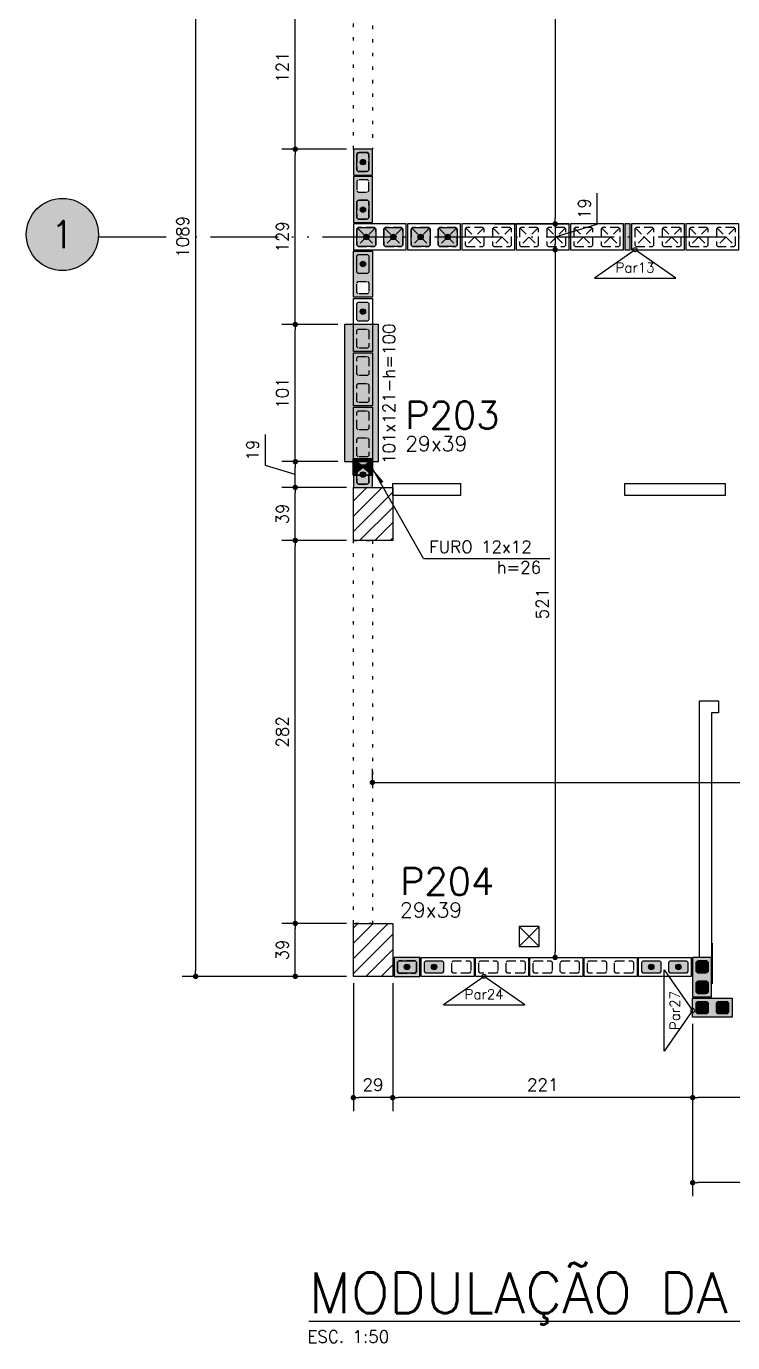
# Model space of a CAD drawing. Extents: x -14651 to 3496, y -7403 to -1290.
# Drawn here: x -41 to 479, y -7403 to -6434 of the extents above; entities that cross this region are included whole.
import ezdxf
from ezdxf.enums import TextEntityAlignment as Align

# ---------------------------------------------------------------- set-up
doc = ezdxf.new("R2010")
doc.units = 0
doc.header["$LTSCALE"] = 25
for name, pattern in [('DASHED2', [0.375, 0.25, -0.125]), ('ESTILO_TQS_0002', [0.4, 0.1, -0.3]), ('ESTILO_TQS_0004', [3.3, 2, -0.4, 0.05, -0.4, 0.05, -0.4])]:
    doc.linetypes.add(name, pattern=pattern)
for name, color, linetype in [('203', 1, 'DASHED2'), ('213', 252, 'Continuous'), ('241', 2, 'Continuous'), ('247', 50, 'Continuous'), ('248', 100, 'Continuous'), ('252', 1, 'Continuous'), ('253', 251, 'Continuous'), ('ABERTURAS', 53, 'Continuous'), ('ac-furo', 170, 'Continuous'), ('ALVENARIA NÃO ESTRUTURAL', 242, 'Continuous'), ('Arranque', 14, 'Continuous'), ('COTA', 1, 'Continuous'), ('EIXOS', 1, 'ESTILO_TQS_0004'), ('FERRO', 5, 'Continuous'), ('H2', 252, 'Continuous'), ('H4', 254, 'Continuous'), ('IND-EIXOS', 2, 'Continuous'), ('Linha_fina', 1, 'Continuous'), ('P-D', 2, 'Continuous'), ('P-S', 5, 'Continuous'), ('Pena_1', 1, 'Continuous'), ('Pena_2', 2, 'Continuous'), ('PIL-N', 4, 'Continuous'), ('PORTA', 3, 'ESTILO_TQS_0002'), ('T1', 2, 'Continuous'), ('T4', 6, 'Continuous'), ('TEXT-EIXOS', 3, 'Continuous'), ('TEXTO', 3, 'Continuous'), ('TJANELA', 2, 'Continuous'), ('VIGA', 3, 'Continuous'), ('XREF-MC41-BAS-ELE-PLN-TIPO-TERR$0$CMP_ELE_ATOMO', 84, 'Continuous')]:
    doc.layers.add(name, color=color, linetype=linetype)
doc.styles.add('COTA', font='romans.shx')
doc.styles.get("Standard").update_dxf_attribs({"font": 'romans.shx'})
doc.styles.add('Texto1', font='romans.shx', dxfattribs={"height": 9})
doc.styles.add('Texto4', font='romans.shx', dxfattribs={"height": 30})
doc.dimstyles.new('forma', dxfattribs={"dimscale": 5, "dimtxt": 1.8, "dimasz": 0.8, "dimexe": 2, "dimexo": 1, "dimgap": 1, "dimtad": 1, "dimdec": 1, "dimzin": 9, "dimtxsty": 'COTA', "dimblk1": 'DOT', "dimblk2": 'DOT', "dimsah": 1, "dimcen": 0, "dimdle": 1, "dimclrd": 256, "dimclre": 256, "dimclrt": 2, "dimadec": 0, "dimazin": 0, "dimtfac": 1, "dimtdec": 0, "dimtmove": 0, "dimatfit": 3, "dimfxl": 1, "dimtolj": 1, "dimtzin": 0, "dimarcsym": 0})
pattern_1 = [(45, (0, -1000), (-5.61266, 5.61266), [])]

# ---------------------------------------------------------------- blocks, each defined once
blk = doc.blocks.new('P4020')
blk.add_lwpolyline([(-19.5, -9.5), (19.5, -9.5), (19.5, 9.5), (-19.5, 9.5), (-19.5, -9.5)])
at = {"color": 1, "linetype": 'DASHED2'}
for points in [[(-17, -6), (-16, -7), (-4, -7), (-3, -6), (-3, 6), (-4, 7), (-16, 7), (-17, 6), (-17, -6)], [(3, -6), (4, -7), (16, -7), (17, -6), (17, 6), (16, 7), (4, 7), (3, 6), (3, -6)]]:
    blk.add_lwpolyline(points, dxfattribs=at)
at = {"layer": '203', "color": 253}
for p, q in [((-16.5, 6.5), (-3.5, -6.5)), ((-3.5, 6.5), (-16.5, -6.5)), ((16.5, 6.5), (3.5, -6.5)), ((3.5, 6.5), (16.5, -6.5))]:
    blk.add_line(p, q, dxfattribs=at)
blk = doc.blocks.new('P3515')
at = {"layer": '248'}
h = blk.add_hatch(color=100, dxfattribs=at)
h.paths.add_polyline_path([(17, 7), (-17, 7), (-17, -7), (17, -7)])
h.paths.add_polyline_path([(-5.5, -3.5), (-6.5, -4.5), (-13.5, -4.5), (-14.5, -3.5), (-14.5, 3.5), (-13.5, 4.5), (-6.5, 4.5), (-5.5, 3.5)], flags=16)
h.paths.add_polyline_path([(0.5, 3.5), (1.5, 4.5), (13.5, 4.5), (14.5, 3.5), (14.5, -3.5), (13.5, -4.5), (1.5, -4.5), (0.5, -3.5)], flags=16)
blk.add_lwpolyline([(-17, -7), (17, -7), (17, 7), (-17, 7), (-17, -7)])
at = {"color": 1, "linetype": 'DASHED2'}
for points in [[(-14.5, -3.5), (-13.5, -4.5), (-6.5, -4.5), (-5.5, -3.5), (-5.5, 3.5), (-6.5, 4.5), (-13.5, 4.5), (-14.5, 3.5), (-14.5, -3.5)], [(0.5, -3.5), (1.5, -4.5), (13.5, -4.5), (14.5, -3.5), (14.5, 3.5), (13.5, 4.5), (1.5, 4.5), (0.5, 3.5), (0.5, -3.5)]]:
    blk.add_lwpolyline(points, dxfattribs=at)
blk = doc.blocks.new('P3015')
at = {"layer": '252'}
h = blk.add_hatch(color=21, dxfattribs=at)
h.paths.add_polyline_path([(14.5, -7), (14.5, 7), (-14.5, 7), (-14.5, -7)])
h.paths.add_polyline_path([(3, 3.5), (4, 4.5), (11, 4.5), (12, 3.5), (12, -3.5), (11, -4.5), (4, -4.5), (3, -3.5)], flags=16)
h.paths.add_polyline_path([(-3, -3.5), (-4, -4.5), (-11, -4.5), (-12, -3.5), (-12, 3.5), (-11, 4.5), (-4, 4.5), (-3, 3.5)], flags=16)
blk.add_lwpolyline([(-14.5, -7), (14.5, -7), (14.5, 7), (-14.5, 7), (-14.5, -7)])
at = {"color": 1, "linetype": 'DASHED2'}
for points in [[(-12, -3.5), (-11, -4.5), (-4, -4.5), (-3, -3.5), (-3, 3.5), (-4, 4.5), (-11, 4.5), (-12, 3.5), (-12, -3.5)], [(3, -3.5), (4, -4.5), (11, -4.5), (12, -3.5), (12, 3.5), (11, 4.5), (4, 4.5), (3, 3.5), (3, -3.5)]]:
    blk.add_lwpolyline(points, dxfattribs=at)
blk = doc.blocks.new('P4015', base_point=(5842102.11612, -8124149.02973))
blk.add_lwpolyline([(5842082.61612, -8124156.02973), (5842121.61612, -8124156.02973), (5842121.61612, -8124142.02973), (5842082.61612, -8124142.02973), (5842082.61612, -8124156.02973)])
at = {"color": 1, "linetype": 'DASHED2'}
for points in [[(5842085.11612, -8124152.52973), (5842086.11612, -8124153.52973), (5842098.11612, -8124153.52973), (5842099.11612, -8124152.52973), (5842099.11612, -8124145.52973), (5842098.11612, -8124144.52973), (5842086.11612, -8124144.52973), (5842085.11612, -8124145.52973), (5842085.11612, -8124152.52973)], [(5842105.11612, -8124152.52973), (5842106.11612, -8124153.52973), (5842118.11612, -8124153.52973), (5842119.11612, -8124152.52973), (5842119.11612, -8124145.52973), (5842118.11612, -8124144.52973), (5842106.11612, -8124144.52973), (5842105.11612, -8124145.52973), (5842105.11612, -8124152.52973)]]:
    blk.add_lwpolyline(points, dxfattribs=at)
blk = doc.blocks.new('P0520')
at = {"layer": '253'}
blk.add_hatch(color=129, dxfattribs=at).paths.add_polyline_path([(2, 9.5), (-2, 9.5), (-2, -9.5), (2, -9.5)])
blk.add_lwpolyline([(2, 9.5), (-2, 9.5), (-2, -9.5), (2, -9.5), (2, 9.5)])
blk = doc.blocks.new('GR-1409')
at = {"layer": '213'}
h = blk.add_hatch(color=256, dxfattribs=at)
h.paths.add_polyline_path([(-6, 4.5), (-7, 3.5), (-7, -3.5), (-6, -4.5), (6, -4.5), (7, -3.5), (7, 3.5), (6, 4.5)])
h.paths.add_polyline_path([(-2, 0, 1), (2, 0, 1)], flags=16)
at = {"layer": 'Arranque'}
blk.add_hatch(color=256, dxfattribs=at).paths.add_polyline_path([(-2, 0, 1), (2, 0, 1)])
at = {"layer": '213'}
blk.add_lwpolyline([(-7, 3.5), (-6, 4.5), (6, 4.5), (7, 3.5), (7, -3.5), (6, -4.5), (-6, -4.5), (-7, -3.5), (-7, 3.5)], dxfattribs=at)
at = {"layer": 'FERRO', "linetype": 'Continuous'}
blk.add_circle((0, 0), 2, dxfattribs=at)
blk = doc.blocks.new('GR-1414')
at = {"layer": '213'}
h = blk.add_hatch(color=256, dxfattribs=at)
h.paths.add_polyline_path([(6, -7), (7, -6), (7, 6), (6, 7), (-6, 7), (-7, 6), (-7, -6), (-6, -7)])
h.paths.add_polyline_path([(2, 0, 1), (-2, 0, 1)], flags=16)
at = {"layer": 'Arranque'}
blk.add_hatch(color=256, dxfattribs=at).paths.add_polyline_path([(2, 0, 1), (-2, 0, 1)])
at = {"layer": '213'}
for p, q in [((-7, 6), (-6, 7)), ((-7, -6), (-7, 6)), ((-6, 7), (6, 7)), ((6, 7), (7, 6)), ((7, 6), (7, -6)), ((-6, -7), (-7, -6)), ((6, -7), (-6, -7)), ((7, -6), (6, -7))]:
    blk.add_line(p, q, dxfattribs=at)
at = {"layer": 'FERRO', "linetype": 'Continuous'}
blk.add_circle((0, 0), 2, dxfattribs=at)
blk = doc.blocks.new('GR-0909')
at = {"layer": '213'}
h = blk.add_hatch(color=256, dxfattribs=at)
h.paths.add_polyline_path([(3.5, -4.5), (4.5, -3.5), (4.500001, 3.5), (3.500001, 4.5), (-3.499999, 4.5), (-4.499999, 3.5), (-4.5, -3.5), (-3.5, -4.5)])
h.paths.add_polyline_path([(-2, 0, -1), (2, 0, -1)], flags=16)
at = {"layer": 'Arranque'}
blk.add_hatch(color=256, dxfattribs=at).paths.add_polyline_path([(2, 0, 1), (-2, 0, 1)])
at = {"layer": '213'}
blk.add_lwpolyline([(3.500001, 4.5), (4.500001, 3.5), (4.5, -3.5), (3.5, -4.5), (-3.5, -4.5), (-4.5, -3.5), (-4.499999, 3.5), (-3.499999, 4.5), (3.500001, 4.5)], dxfattribs=at)
at = {"layer": 'FERRO', "linetype": 'Continuous'}
blk.add_circle((0, 0), 2, dxfattribs=at)
blk = doc.blocks.new('P2015')
at = {"layer": '247'}
h = blk.add_hatch(color=50, dxfattribs=at)
h.paths.add_polyline_path([(9.5, 7), (-9.5, 7), (-9.5, -7), (9.5, -7)])
h.paths.add_polyline_path([(6, -4.5), (-6, -4.5), (-7, -3.5), (-7, 3.5), (-6, 4.5), (6, 4.5), (7, 3.5), (7, -3.5)], flags=16)
blk.add_lwpolyline([(-9.5, -7), (9.5, -7), (9.5, 7), (-9.5, 7), (-9.5, -7)])
at = {"color": 1, "linetype": 'DASHED2'}
blk.add_lwpolyline([(-7, -3.5), (-6, -4.5), (6, -4.5), (7, -3.5), (7, 3.5), (6, 4.5), (-6, 4.5), (-7, 3.5), (-7, -3.5)], dxfattribs=at)
blk = doc.blocks.new('_IDNPAR_2')
at = {"color": 3}
blk.add_lwpolyline([(1, -0.7), (0, 0), (-1, -0.7)], close=True, dxfattribs=at)
blk.add_circle((0, 0), 0.05, dxfattribs=at)
at = {"layer": '247', "color": 2, "style": 'COTA', "flags": 8}
blk.add_attdef('ID', text='', height=0.24, dxfattribs=at).set_placement((0, -0.438), align=Align.MIDDLE_CENTER)
blk = doc.blocks.new('_Dot')
at = {"color": 0, "linetype": 'ByBlock', "lineweight": -2}
blk.add_line((-0.5, 0), (-1, 0), dxfattribs=at)
at = {"color": 0, "linetype": 'ByBlock', "const_width": 0.5}
blk.add_lwpolyline([(-0.25, 0, 1), (0.25, 0, 1)], format="xyb", close=True, dxfattribs=at)
blk = doc.blocks.new('*D105')
at = {"layer": 'COTA', "lineweight": -2, "transparency": 16777216}
for p, q in [((449.52, -7168.6), (449.52, -7232.86)), ((873.52, -7174.1), (873.52, -7232.86)), ((869.52, -7222.86), (453.52, -7222.86))]:
    blk.add_line(p, q, dxfattribs=at)
at = {"layer": 'Defpoints', "color": 0, "transparency": 16777216}
for p in [(449.52, -7163.6), (873.52, -7169.1), (449.52, -7222.86)]:
    blk.add_point(p, dxfattribs=at)
at = {"layer": 'COTA', "lineweight": -2, "transparency": 16777216, "xscale": 4, "yscale": 4, "zscale": 4, "rotation": 180}
blk.add_blockref('_Dot', (449.52, -7222.86), dxfattribs=at)
at = {"layer": 'COTA', "lineweight": -2, "transparency": 16777216, "xscale": 4, "yscale": 4, "zscale": 4}
blk.add_blockref('_Dot', (873.52, -7222.86), dxfattribs=at)
at = {"layer": 'COTA', "color": 2, "transparency": 16777216, "insert": (661.52, -7213.36), "char_height": 9, "attachment_point": 5, "style": 'COTA'}
blk.add_mtext('\\A1;424 ', dxfattribs=at)
blk = doc.blocks.new('*D106')
at = {"layer": 'COTA', "lineweight": -2, "transparency": 16777216}
for p, q in [((228.52, -7138.6), (228.52, -7232.86)), ((449.52, -7168.6), (449.52, -7232.86)), ((445.52, -7222.86), (232.52, -7222.86))]:
    blk.add_line(p, q, dxfattribs=at)
at = {"layer": 'Defpoints', "color": 0, "transparency": 16777216}
for p in [(228.52, -7133.6), (449.52, -7163.6), (228.52, -7222.86)]:
    blk.add_point(p, dxfattribs=at)
at = {"layer": 'COTA', "lineweight": -2, "transparency": 16777216, "xscale": 4, "yscale": 4, "zscale": 4, "rotation": 180}
blk.add_blockref('_Dot', (228.52, -7222.86), dxfattribs=at)
at = {"layer": 'COTA', "lineweight": -2, "transparency": 16777216, "xscale": 4, "yscale": 4, "zscale": 4}
blk.add_blockref('_Dot', (449.52, -7222.86), dxfattribs=at)
at = {"layer": 'COTA', "color": 2, "transparency": 16777216, "insert": (339.02, -7213.36), "char_height": 9, "attachment_point": 5, "style": 'COTA'}
blk.add_mtext('\\A1;221 ', dxfattribs=at)
blk = doc.blocks.new('*D107')
at = {"layer": 'COTA', "lineweight": -2, "transparency": 16777216}
for p, q in [((199.52, -7138.6), (199.52, -7232.86)), ((228.52, -7138.6), (228.52, -7232.86)), ((224.52, -7222.86), (203.52, -7222.86))]:
    blk.add_line(p, q, dxfattribs=at)
at = {"layer": 'Defpoints', "color": 0, "transparency": 16777216}
for p in [(199.52, -7133.6), (228.52, -7133.6), (199.52, -7222.86)]:
    blk.add_point(p, dxfattribs=at)
at = {"layer": 'COTA', "lineweight": -2, "transparency": 16777216, "xscale": 4, "yscale": 4, "zscale": 4, "rotation": 180}
blk.add_blockref('_Dot', (199.52, -7222.86), dxfattribs=at)
at = {"layer": 'COTA', "lineweight": -2, "transparency": 16777216, "xscale": 4, "yscale": 4, "zscale": 4}
blk.add_blockref('_Dot', (228.52, -7222.86), dxfattribs=at)
at = {"layer": 'COTA', "color": 2, "transparency": 16777216, "insert": (214.02, -7213.36), "char_height": 9, "attachment_point": 5, "style": 'COTA'}
blk.add_mtext('\\A1;29 ', dxfattribs=at)
blk = doc.blocks.new('*D108')
at = {"layer": 'COTA', "lineweight": -2, "transparency": 16777216}
for p, q in [((194.52, -7094.6), (146.75, -7094.6)), ((156.75, -7129.6), (156.75, -7098.6)), ((194.52, -7133.6), (146.75, -7133.6))]:
    blk.add_line(p, q, dxfattribs=at)
at = {"layer": 'Defpoints', "color": 0, "transparency": 16777216}
for p in [(156.75, -7094.6), (199.52, -7094.6), (199.52, -7133.6)]:
    blk.add_point(p, dxfattribs=at)
at = {"layer": 'COTA', "lineweight": -2, "transparency": 16777216, "xscale": 4, "yscale": 4, "zscale": 4}
for p, rotation in [((156.75, -7094.6), 90), ((156.75, -7133.6), 270)]:
    blk.add_blockref('_Dot', p, dxfattribs=dict(at, rotation=rotation))
at = {"layer": 'COTA', "color": 2, "transparency": 16777216, "insert": (147.25, -7114.1), "char_height": 9, "attachment_point": 5, "rotation": 90, "style": 'COTA'}
blk.add_mtext('\\A1;39 ', dxfattribs=at)
blk = doc.blocks.new('*D109')
at = {"layer": 'COTA', "lineweight": -2, "transparency": 16777216}
for p, q in [((194.52, -6812.6), (146.75, -6812.6)), ((156.75, -7090.6), (156.75, -6816.6)), ((194.52, -7094.6), (146.75, -7094.6))]:
    blk.add_line(p, q, dxfattribs=at)
at = {"layer": 'Defpoints', "color": 0, "transparency": 16777216}
for p in [(156.75, -6812.6), (199.52, -6812.6), (199.52, -7094.6)]:
    blk.add_point(p, dxfattribs=at)
at = {"layer": 'COTA', "lineweight": -2, "transparency": 16777216, "xscale": 4, "yscale": 4, "zscale": 4}
for p, rotation in [((156.75, -6812.6), 90), ((156.75, -7094.6), 270)]:
    blk.add_blockref('_Dot', p, dxfattribs=dict(at, rotation=rotation))
at = {"layer": 'COTA', "color": 2, "transparency": 16777216, "insert": (147.25, -6953.6), "char_height": 9, "attachment_point": 5, "rotation": 90, "style": 'COTA'}
blk.add_mtext('\\A1;282 ', dxfattribs=at)
blk = doc.blocks.new('*D110')
at = {"layer": 'COTA', "lineweight": -2, "transparency": 16777216}
for p, q in [((194.52, -6773.6), (146.75, -6773.6)), ((156.75, -6808.6), (156.75, -6777.6)), ((194.52, -6812.6), (146.75, -6812.6))]:
    blk.add_line(p, q, dxfattribs=at)
at = {"layer": 'Defpoints', "color": 0, "transparency": 16777216}
for p in [(156.75, -6773.6), (199.52, -6773.6), (199.52, -6812.6)]:
    blk.add_point(p, dxfattribs=at)
at = {"layer": 'COTA', "lineweight": -2, "transparency": 16777216, "xscale": 4, "yscale": 4, "zscale": 4}
for p, rotation in [((156.75, -6773.6), 90), ((156.75, -6812.6), 270)]:
    blk.add_blockref('_Dot', p, dxfattribs=dict(at, rotation=rotation))
at = {"layer": 'COTA', "color": 2, "transparency": 16777216, "insert": (147.25, -6793.1), "char_height": 9, "attachment_point": 5, "rotation": 90, "style": 'COTA'}
blk.add_mtext('\\A1;39 ', dxfattribs=at)
blk = doc.blocks.new('*D111')
at = {"layer": 'COTA', "lineweight": -2, "transparency": 16777216}
for p, q in [((134.75, -6757.5), (134.75, -6734.64)), ((188.02, -6754.6), (146.75, -6754.6)), ((156.75, -6764.1), (134.75, -6757.5)), ((156.75, -6769.6), (156.75, -6758.6)), ((194.52, -6773.6), (146.75, -6773.6))]:
    blk.add_line(p, q, dxfattribs=at)
at = {"layer": 'Defpoints', "color": 0, "transparency": 16777216}
for p in [(156.75, -6754.6), (193.02, -6754.6), (199.52, -6773.6)]:
    blk.add_point(p, dxfattribs=at)
at = {"layer": 'COTA', "lineweight": -2, "transparency": 16777216, "xscale": 4, "yscale": 4, "zscale": 4}
for p, rotation in [((156.75, -6754.6), 90), ((156.75, -6773.6), 270)]:
    blk.add_blockref('_Dot', p, dxfattribs=dict(at, rotation=rotation))
at = {"layer": 'COTA', "color": 2, "transparency": 16777216, "insert": (125.25, -6746.07), "char_height": 9, "attachment_point": 5, "rotation": 90, "style": 'COTA'}
blk.add_mtext('\\A1;19 ', dxfattribs=at)
blk = doc.blocks.new('*D112')
at = {"layer": 'COTA', "lineweight": -2, "transparency": 16777216}
for p, q in [((188.02, -6653.6), (146.75, -6653.6)), ((156.75, -6750.6), (156.75, -6657.6)), ((188.02, -6754.6), (146.75, -6754.6))]:
    blk.add_line(p, q, dxfattribs=at)
at = {"layer": 'Defpoints', "color": 0, "transparency": 16777216}
for p in [(156.75, -6653.6), (193.02, -6653.6), (193.02, -6754.6)]:
    blk.add_point(p, dxfattribs=at)
at = {"layer": 'COTA', "lineweight": -2, "transparency": 16777216, "xscale": 4, "yscale": 4, "zscale": 4}
for p, rotation in [((156.75, -6653.6), 90), ((156.75, -6754.6), 270)]:
    blk.add_blockref('_Dot', p, dxfattribs=dict(at, rotation=rotation))
at = {"layer": 'COTA', "color": 2, "transparency": 16777216, "insert": (147.25, -6704.1), "char_height": 9, "attachment_point": 5, "rotation": 90, "style": 'COTA'}
blk.add_mtext('\\A1;101 ', dxfattribs=at)
blk = doc.blocks.new('*D113')
at = {"layer": 'COTA', "lineweight": -2, "transparency": 16777216}
for p, q in [((194.52, -6524.6), (146.75, -6524.6)), ((156.75, -6649.6), (156.75, -6528.6)), ((188.02, -6653.6), (146.75, -6653.6))]:
    blk.add_line(p, q, dxfattribs=at)
at = {"layer": 'Defpoints', "color": 0, "transparency": 16777216}
for p in [(156.75, -6524.6), (199.52, -6524.6), (193.02, -6653.6)]:
    blk.add_point(p, dxfattribs=at)
at = {"layer": 'COTA', "lineweight": -2, "transparency": 16777216, "xscale": 4, "yscale": 4, "zscale": 4}
for p, rotation in [((156.75, -6524.6), 90), ((156.75, -6653.6), 270)]:
    blk.add_blockref('_Dot', p, dxfattribs=dict(at, rotation=rotation))
at = {"layer": 'COTA', "color": 2, "transparency": 16777216, "insert": (147.25, -6589.1), "char_height": 9, "attachment_point": 5, "rotation": 90, "style": 'COTA'}
blk.add_mtext('\\A1;129 ', dxfattribs=at)
blk = doc.blocks.new('*D114')
at = {"layer": 'COTA', "lineweight": -2, "transparency": 16777216}
for p, q in [((194.52, -6403.6), (146.75, -6403.6)), ((156.75, -6520.6), (156.75, -6407.6)), ((194.52, -6524.6), (146.75, -6524.6))]:
    blk.add_line(p, q, dxfattribs=at)
at = {"layer": 'Defpoints', "color": 0, "transparency": 16777216}
for p in [(156.75, -6403.6), (199.52, -6403.6), (199.52, -6524.6)]:
    blk.add_point(p, dxfattribs=at)
at = {"layer": 'COTA', "lineweight": -2, "transparency": 16777216, "xscale": 4, "yscale": 4, "zscale": 4}
for p, rotation in [((156.75, -6403.6), 90), ((156.75, -6524.6), 270)]:
    blk.add_blockref('_Dot', p, dxfattribs=dict(at, rotation=rotation))
at = {"layer": 'COTA', "color": 2, "transparency": 16777216, "insert": (147.25, -6464.1), "char_height": 9, "attachment_point": 5, "rotation": 90, "style": 'COTA'}
blk.add_mtext('\\A1;121 ', dxfattribs=at)
blk = doc.blocks.new('*D118')
at = {"layer": 'COTA', "lineweight": -2, "transparency": 16777216}
for p, q in [((449.52, -7168.6), (449.52, -7295.44)), ((3258.52, -7168.6), (3258.52, -7295.44)), ((3254.52, -7285.44), (453.52, -7285.44))]:
    blk.add_line(p, q, dxfattribs=at)
at = {"layer": 'Defpoints', "color": 0, "transparency": 16777216}
for p in [(449.52, -7163.6), (3258.52, -7163.6), (449.52, -7285.44)]:
    blk.add_point(p, dxfattribs=at)
at = {"layer": 'COTA', "lineweight": -2, "transparency": 16777216, "xscale": 4, "yscale": 4, "zscale": 4, "rotation": 180}
blk.add_blockref('_Dot', (449.52, -7285.44), dxfattribs=at)
at = {"layer": 'COTA', "lineweight": -2, "transparency": 16777216, "xscale": 4, "yscale": 4, "zscale": 4}
blk.add_blockref('_Dot', (3258.52, -7285.44), dxfattribs=at)
at = {"layer": 'COTA', "color": 2, "transparency": 16777216, "insert": (1854.02, -7275.94), "char_height": 9, "attachment_point": 5, "style": 'COTA'}
blk.add_mtext('\\A1;2809 ', dxfattribs=at)
blk = doc.blocks.new('*D119')
at = {"layer": 'COTA', "lineweight": -2, "transparency": 16777216}
for p, q in [((194.52, -6044.6), (73.33, -6044.6)), ((83.33, -6048.6), (83.33, -7129.6)), ((194.52, -7133.6), (73.33, -7133.6))]:
    blk.add_line(p, q, dxfattribs=at)
at = {"layer": 'Defpoints', "color": 0, "transparency": 16777216}
for p in [(199.52, -6044.6), (83.33, -7133.6), (199.52, -7133.6)]:
    blk.add_point(p, dxfattribs=at)
at = {"layer": 'COTA', "lineweight": -2, "transparency": 16777216, "xscale": 4, "yscale": 4, "zscale": 4}
for p, rotation in [((83.33, -6044.6), 90), ((83.33, -7133.6), 270)]:
    blk.add_blockref('_Dot', p, dxfattribs=dict(at, rotation=rotation))
at = {"layer": 'COTA', "color": 2, "transparency": 16777216, "insert": (73.83, -6589.1), "char_height": 9, "attachment_point": 5, "rotation": 90, "style": 'COTA'}
blk.add_mtext('\\A1;1089 ', dxfattribs=at)
blk = doc.blocks.new('*D128')
at = {"layer": 'COTA', "lineweight": -2, "transparency": 16777216}
for p, q in [((213.52, -6991.97), (213.52, -6980.82)), ((854.52, -6991.97), (854.52, -6980.82)), ((217.52, -6990.82), (850.52, -6990.82))]:
    blk.add_line(p, q, dxfattribs=at)
at = {"layer": 'Defpoints', "color": 0, "transparency": 16777216}
for p in [(213.52, -6996.97), (854.52, -6990.82), (854.52, -6996.97)]:
    blk.add_point(p, dxfattribs=at)
at = {"layer": 'COTA', "lineweight": -2, "transparency": 16777216, "xscale": 4, "yscale": 4, "zscale": 4, "rotation": 180}
blk.add_blockref('_Dot', (213.52, -6990.82), dxfattribs=at)
at = {"layer": 'COTA', "lineweight": -2, "transparency": 16777216, "xscale": 4, "yscale": 4, "zscale": 4}
blk.add_blockref('_Dot', (854.52, -6990.82), dxfattribs=at)
at = {"layer": 'COTA', "color": 2, "transparency": 16777216, "insert": (534.02, -6981.32), "char_height": 9, "attachment_point": 5, "style": 'COTA'}
blk.add_mtext('\\A1;641 ', dxfattribs=at)
blk = doc.blocks.new('*D141')
at = {"layer": 'COTA', "lineweight": -2, "transparency": 16777216}
for p, q in [((303.88, -6058.6), (358.22, -6058.6)), ((348.22, -6062.6), (348.22, -6575.6)), ((303.88, -6579.6), (358.22, -6579.6))]:
    blk.add_line(p, q, dxfattribs=at)
at = {"layer": 'Defpoints', "color": 0, "transparency": 16777216}
for p in [(298.88, -6058.6), (298.88, -6579.6), (348.22, -6579.6)]:
    blk.add_point(p, dxfattribs=at)
at = {"layer": 'COTA', "lineweight": -2, "transparency": 16777216, "xscale": 4, "yscale": 4, "zscale": 4}
for p, rotation in [((348.22, -6058.6), 90), ((348.22, -6579.6), 270)]:
    blk.add_blockref('_Dot', p, dxfattribs=dict(at, rotation=rotation))
at = {"layer": 'COTA', "color": 2, "transparency": 16777216, "insert": (338.72, -6319.1), "char_height": 9, "attachment_point": 5, "rotation": 90, "style": 'COTA'}
blk.add_mtext('\\A1;521 ', dxfattribs=at)
blk = doc.blocks.new('*D142')
at = {"layer": 'COTA', "lineweight": -2, "transparency": 16777216}
for p, q in [((379.22, -6579.8), (379.22, -6556.94)), ((303.88, -6579.6), (358.22, -6579.6)), ((348.22, -6589.1), (379.22, -6579.8)), ((348.22, -6583.6), (348.22, -6594.6)), ((353.22, -6598.6), (358.22, -6598.6))]:
    blk.add_line(p, q, dxfattribs=at)
at = {"layer": 'Defpoints', "color": 0, "transparency": 16777216}
for p in [(298.88, -6579.6), (348.22, -6598.6), (348.22, -6598.6)]:
    blk.add_point(p, dxfattribs=at)
at = {"layer": 'COTA', "lineweight": -2, "transparency": 16777216, "xscale": 4, "yscale": 4, "zscale": 4}
for p, rotation in [((348.22, -6579.6), 90), ((348.22, -6598.6), 270)]:
    blk.add_blockref('_Dot', p, dxfattribs=dict(at, rotation=rotation))
at = {"layer": 'COTA', "color": 2, "transparency": 16777216, "insert": (369.72, -6568.37), "char_height": 9, "attachment_point": 5, "rotation": 90, "style": 'COTA'}
blk.add_mtext('\\A1;19 ', dxfattribs=at)
blk = doc.blocks.new('*D143')
at = {"layer": 'COTA', "lineweight": -2, "transparency": 16777216}
for p, q in [((353.22, -6598.6), (358.22, -6598.6)), ((348.22, -6602.6), (348.22, -7115.6)), ((353.22, -7119.6), (358.22, -7119.6))]:
    blk.add_line(p, q, dxfattribs=at)
at = {"layer": 'Defpoints', "color": 0, "transparency": 16777216}
for p in [(348.22, -6598.6), (348.22, -7119.6), (348.22, -7119.6)]:
    blk.add_point(p, dxfattribs=at)
at = {"layer": 'COTA', "lineweight": -2, "transparency": 16777216, "xscale": 4, "yscale": 4, "zscale": 4}
for p, rotation in [((348.22, -6598.6), 90), ((348.22, -7119.6), 270)]:
    blk.add_blockref('_Dot', p, dxfattribs=dict(at, rotation=rotation))
at = {"layer": 'COTA', "color": 2, "transparency": 16777216, "insert": (338.72, -6859.1), "char_height": 9, "attachment_point": 5, "rotation": 90, "style": 'COTA'}
blk.add_mtext('\\A1;521 ', dxfattribs=at)
blk = doc.blocks.new('proj-terreo-1')
at = {"layer": 'ALVENARIA NÃO ESTRUTURAL'}
for points in [[(2002.41, 571.37), (1952.41, 571.37), (1952.41, 580.37), (2002.41, 580.37)], [(2123.41, 580.37), (2197.41, 580.37), (2197.41, 580.37), (2197.41, 580.37), (2197.41, 571.37), (2123.41, 571.37), (2123.41, 580.37)]]:
    blk.add_lwpolyline(points, close=True, dxfattribs=at)
blk.add_lwpolyline([(2192.41, 420.37), (2192.41, 411.37), (2187.41, 411.37), (2187.41, 231.37), (2178.41, 231.37), (2178.41, 420.37), (2192.41, 420.37)], dxfattribs=at)
blk = doc.blocks.new('furo 12 x12')
at = {"layer": 'H2'}
for points in [[(-1405.39, -3672.05), (-1399.38, -3665.04), (-1411.38, -3665.04)], [(-1411.38, -3679.04), (-1405.39, -3672.05), (-1411.38, -3665.04)], [(-1405.39, -3672.05), (-1411.38, -3679.04), (-1411.38, -3679.08), (-1399.38, -3679.08)], [(-1399.38, -3679.08), (-1399.38, -3665.04), (-1405.39, -3672.05)]]:
    blk.add_hatch(color=256, dxfattribs=at).paths.add_polyline_path(points)
at = {"layer": 'Pena_2', "ltscale": 0.5}
blk.add_lwpolyline([(-1411.38, -3665.04), (-1399.38, -3665.04), (-1399.38, -3679.08), (-1411.38, -3679.08)], close=True, dxfattribs=at)
at = {"layer": 'VIGA', "ltscale": 0.5}
for p, q in [((-1399.38, -3665.04), (-1411.38, -3679.04)), ((-1399.38, -3679.08), (-1411.38, -3665.04))]:
    blk.add_line(p, q, dxfattribs=at)
blk = doc.blocks.new('ss')
at = {"layer": 'Linha_fina'}
blk.add_solid([(0, 0), (-2.5, -0.29), (-2.5, 0.3)], dxfattribs=at)

msp = doc.modelspace()

# ---------------------------------------------------------------- hatches: boundary and pattern name
at = {"layer": 'ABERTURAS', "transparency": 33554457}
msp.add_hatch(color=256, dxfattribs=at).paths.add_polyline_path([(193.02, -6653.6), (193.02, -6754.6), (218.02, -6754.6), (218.02, -6653.6)])
at = {"layer": 'COTA'}
h = msp.add_hatch(dxfattribs=at)
h.set_pattern_fill('ANSI31', color=256, scale=2.5)
h.set_pattern_definition(pattern_1)
h.paths.add_polyline_path([(199.52, -6773.6), (228.52, -6773.6), (228.52, -6812.6), (199.52, -6812.6)])
h = msp.add_hatch(dxfattribs=at)
h.set_pattern_fill('ANSI31', color=256, scale=2.5)
h.set_pattern_definition(pattern_1)
h.paths.add_polyline_path([(199.52, -7094.6), (228.52, -7094.6), (228.52, -7133.6), (199.52, -7133.6)])
at = {"layer": 'H4'}
h = msp.add_hatch(color=256, dxfattribs=at)
edge = h.paths.add_edge_path()
edge.add_arc((-14.83, -6587.36), 26.59, 0, 360)

# ---------------------------------------------------------------- linework, layer by layer
at = {"layer": 'ABERTURAS'}
msp.add_lwpolyline([(193.02, -6653.6), (193.02, -6754.6), (218.02, -6754.6), (218.02, -6653.6)], close=True, dxfattribs=at)
at = {"layer": 'ac-furo'}
for p, q in [((199.52, -6764.6), (213.52, -6752.6)), ((199.52, -6752.6), (213.52, -6764.6))]:
    msp.add_line(p, q, dxfattribs=at)
msp.add_lwpolyline([(199.52, -6752.6), (199.52, -6764.6), (213.52, -6764.6), (213.52, -6752.6)], close=True, dxfattribs=at)
at = {"layer": 'EIXOS'}
msp.add_line((11.7, -6589.1), (3495.96, -6589.1), dxfattribs=at)
at = {"layer": 'IND-EIXOS'}
msp.add_circle((-14.83, -6587.36), 26.59, dxfattribs=at)
at = {"layer": 'Linha_fina'}
for q in [(213.54, -6759.75), (344.35, -6825.85)]:
    msp.add_line((251.21, -6825.85), q, dxfattribs=at)
at = {"layer": 'P-S'}
for points in [[(199.52, -6773.6), (228.52, -6773.6), (228.52, -6812.6), (199.52, -6812.6), (199.52, -6773.6)], [(199.52, -7094.6), (228.52, -7094.6), (228.52, -7133.6), (199.52, -7133.6), (199.52, -7094.6)]]:
    msp.add_lwpolyline(points, dxfattribs=at)
at = {"layer": 'Pena_1'}
for points in [[(321.66, -7096.76), (321.66, -7111.6), (336.34, -7111.6), (336.34, -7096.76), (321.66, -7096.76)], [(321.66, -7096.76), (336.34, -7111.6)], [(336.34, -7096.76), (321.66, -7111.6)]]:
    msp.add_lwpolyline(points, dxfattribs=at)
at = {"layer": 'PORTA'}
for points in [[(213.52, -6403.6), (213.52, -6524.6), (199.52, -6524.6), (199.52, -6403.6)], [(213.52, -6812.6), (213.52, -7094.6), (199.52, -7094.6), (199.52, -6812.6)]]:
    msp.add_lwpolyline(points, close=True, dxfattribs=at)
at = {"layer": 'XREF-MC41-BAS-ELE-PLN-TIPO-TERR$0$CMP_ELE_ATOMO'}
msp.add_line((464.02, -7139.1), (464.02, -7109.1), dxfattribs=at)

# ---------------------------------------------------------------- block references
for name, p in [('proj-terreo-1', (-1723.89, -7350.97)), ('GR-1414', (209.02, -6589.1)), ('GR-1414', (229.02, -6589.1)), ('GR-1414', (249.02, -6589.1)), ('GR-1414', (269.02, -6589.1)), ('GR-1409', (239.02, -7126.6)), ('GR-1409', (259.02, -7126.6)), ('GR-1409', (419.02, -7126.6)), ('GR-1409', (439.02, -7126.6)), ('GR-0909', (456.52, -7126.59)), ('GR-0909', (456.52, -7141.59)), ('GR-0909', (456.52, -7156.6)), ('GR-0909', (471.52, -7156.6))]:
    msp.add_blockref(name, p)
at = {"rotation": 90}
for p in [(206.52, -6534.1), (206.52, -6569.12), (206.52, -6609.08), (206.52, -6644.1), (206.52, -6764.1)]:
    msp.add_blockref('GR-1409', p, dxfattribs=at)
at = {"layer": '241'}
for name, p, rotation in [('P2015', (206.52, -6534.1), 90), ('P3515', (206.52, -6561.62), 270), ('P0520', (401.52, -6589.1), 359.9999987685874), ('P2015', (206.52, -6764.1), 90), ('P3015', (456.52, -7134.09), 270)]:
    msp.add_blockref(name, p, dxfattribs=dict(at, rotation=rotation))
for name, p in [('P4020', (219.02, -6589.1)), ('P4020', (259.02, -6589.1)), ('P4020', (299.02, -6589.1)), ('P4020', (339.02, -6589.1)), ('P4020', (379.02, -6589.1)), ('P4020', (424.02, -6589.1)), ('P4020', (464.02, -6589.1)), ('P2015', (239.02, -7126.6))]:
    msp.add_blockref(name, p, dxfattribs=at)
at = {"layer": '241', "xscale": -1}
for name, p, rotation in [('P3515', (206.52, -6616.58), 270), ('P4015', (206.52, -6654.1), 270), ('P4015', (206.52, -6694.1), 270), ('P4015', (206.52, -6734.1), 270), ('P4015', (269.02, -7126.6), 180), ('P4015', (309.02, -7126.6), 180), ('P4015', (349.02, -7126.6), 180), ('P4015', (389.02, -7126.6), 180), ('P4015', (429.02, -7126.6), 180), ('P3015', (464.02, -7156.6), 180)]:
    msp.add_blockref(name, p, dxfattribs=dict(at, rotation=rotation))
at = {"layer": '247', "linetype": 'Continuous', "xscale": 30, "yscale": 30, "zscale": 30}
for p, values in [((407.09, -6598.6), {'ID': 'Par13'}), ((295.86, -7133.6), {'ID': 'Par24'})]:
    msp.add_blockref('_IDNPAR_2', p, dxfattribs=at).add_auto_attribs(values)
at = {"layer": '247', "linetype": 'Continuous'}
ref = msp.add_blockref('_IDNPAR_2', (449.52, -7158.75), dxfattribs=dict(at, xscale=-30, yscale=30, zscale=30, rotation=270))
ref.add_attrib('ID', 'Par27', dxfattribs={"color": 2, "height": 7.2, "rotation": 90, "style": 'COTA', "flags": 8}).set_placement((436.37, -7158.75), align=Align.MIDDLE_CENTER)
at = {"layer": 'COTA', "rotation": 270}
msp.add_blockref('furo 12 x12', (3878.58, -8163.98), dxfattribs=at)
at = {"layer": 'COTA', "xscale": -4.999999999999998, "yscale": 4.999999999999998, "zscale": 4.999999999999998, "rotation": 303.6559025255237}
msp.add_blockref('ss', (213.54, -6759.75), dxfattribs=at)

# ---------------------------------------------------------------- texts
at = {"layer": 'P-D', "linetype": 'Continuous'}
for p in [(237.74, -6746.83, 0.02), (233.92, -7090.16, 0.02)]:
    msp.add_text('29x39', height=11, dxfattribs=at).set_placement(p)
at = {"layer": 'PIL-N', "linetype": 'Continuous'}
for s, p in [('P203', (237.74, -6730.33, 0.02)), ('P204', (233.92, -7073.66, 0.02))]:
    msp.add_text(s, height=20, dxfattribs=at).set_placement(p)
at = {"layer": 'T1', "style": 'Texto1'}
for s, p in [('FURO 12x12', (255.39, -6821.81)), ('h=26', (305.08, -6836.93))]:
    msp.add_text(s, height=9, dxfattribs=at).set_placement(p)
at = {"layer": 'T4', "style": 'Texto4'}
msp.add_text('%%UMODULAÇÃO DA 1° FIADA DO TÉRREO', height=30, dxfattribs=at).set_placement((166.83, -7381.55))
at = {"layer": 'TEXT-EIXOS'}
msp.add_text('1', height=20, dxfattribs=at).set_placement((-14.83, -6587.36), align=Align.MIDDLE_CENTER)
at = {"layer": 'TEXTO', "color": 2, "style": 'Texto1'}
msp.add_text('ESC. 1:50', height=9, dxfattribs=at).set_placement((165.73, -7403.27))
at = {"layer": 'TJANELA', "style": 'Texto1'}
msp.add_text('101x121-h=100', height=9, rotation=90, dxfattribs=at).set_placement((230.23, -6704.63), align=Align.CENTER)

# ---------------------------------------------------------------- dimensions: what is measured, and where the dimension line sits
at = {"layer": 'COTA'}
for base, p1, p2, override, picture, middle in [((83.33, -7133.6), (199.52, -6044.6), (199.52, -7133.6), {"dimpost": ' '}, '*D119', (73.83, -6589.1)), ((348.22, -6579.6), (298.88, -6058.6), (298.88, -6579.6), {"dimpost": ' '}, '*D141', (338.72, -6319.1)), ((156.75, -6403.6), (199.52, -6524.6), (199.52, -6403.6), {"dimpost": ' ', "dimtmove": 1}, '*D114', (147.25, -6464.1)), ((156.75, -6524.6), (193.02, -6653.6), (199.52, -6524.6), {"dimpost": ' ', "dimtmove": 1}, '*D113', (147.25, -6589.1)), ((348.22, -6598.6), (298.88, -6579.6), (348.22, -6598.6), {"dimpost": ' ', "dimtmove": 1}, '*D142', (369.72, -6574.8)), ((348.22, -7119.6), (348.22, -6598.6), (348.22, -7119.6), {"dimpost": ' ', "dimtmove": 1}, '*D143', (338.72, -6859.1)), ((156.75, -6653.6), (193.02, -6754.6), (193.02, -6653.6), {"dimpost": ' ', "dimtmove": 1}, '*D112', (147.25, -6704.1)), ((156.75, -6754.6), (199.52, -6773.6), (193.02, -6754.6), {"dimpost": ' ', "dimtmove": 1}, '*D111', (125.25, -6752.5)), ((156.75, -6773.6), (199.52, -6812.6), (199.52, -6773.6), {"dimpost": ' ', "dimtmove": 1}, '*D110', (147.25, -6793.1)), ((156.75, -6812.6), (199.52, -7094.6), (199.52, -6812.6), {"dimpost": ' ', "dimtmove": 1}, '*D109', (147.25, -6953.6)), ((156.75, -7094.6), (199.52, -7133.6), (199.52, -7094.6), {"dimpost": ' '}, '*D108', (147.25, -7114.1))]:
    dim = msp.add_linear_dim(base=base, p1=p1, p2=p2, angle=90, dimstyle='forma', override=override, dxfattribs=at)
    dim.commit()
    dim.dimension.update_dxf_attribs({"geometry": picture, "text_midpoint": middle})
for base, p1, p2, override, picture, middle in [((854.52, -6990.82), (213.52, -6996.97), (854.52, -6996.97), {"dimpost": ' '}, '*D128', (534.02, -6981.32)), ((199.52, -7222.86), (228.52, -7133.6), (199.52, -7133.6), {"dimpost": ' ', "dimtmove": 1}, '*D107', (214.02, -7213.36)), ((228.52, -7222.86), (449.52, -7163.6), (228.52, -7133.6), {"dimpost": ' ', "dimtmove": 1}, '*D106', (339.02, -7213.36)), ((449.52, -7222.86), (873.52, -7169.1), (449.52, -7163.6), {"dimpost": ' ', "dimtmove": 1}, '*D105', (661.52, -7213.36)), ((449.52, -7285.44), (3258.52, -7163.6), (449.52, -7163.6), {"dimpost": ' '}, '*D118', (1854.02, -7275.94))]:
    dim = msp.add_linear_dim(base=base, p1=p1, p2=p2, dimstyle='forma', override=override, dxfattribs=at)
    dim.commit()
    dim.dimension.update_dxf_attribs({"geometry": picture, "text_midpoint": middle})

doc.saveas('drawing.dxf')
